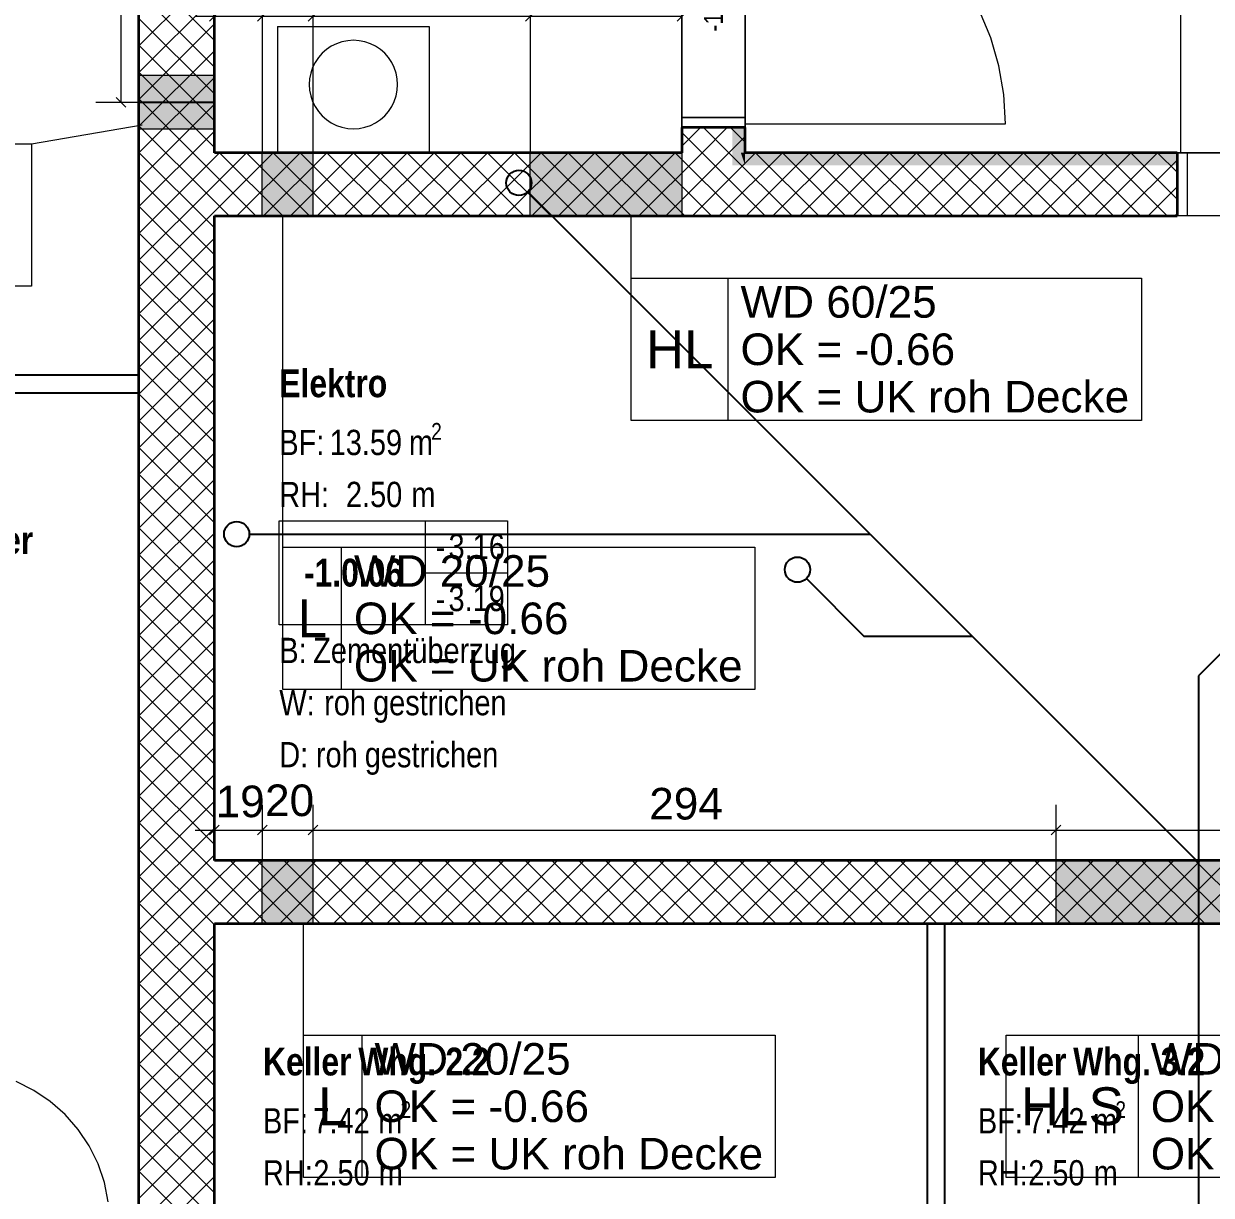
# Model space of a CAD drawing. Extents: x 885 to 2021, y 330 to 1122.
# Drawn here: x 1122.5 to 1216.5, y 607.1 to 699.8 of the extents above; entities that cross this region are included whole.
import ezdxf
from ezdxf.lldxf.tags import DXFTag

# ---------------------------------------------------------------- set-up
doc = ezdxf.new("R2010")
doc.units = 0
doc.layers.get('0').update_dxf_attribs({"lineweight": 18})
for name, color, linetype, lineweight in [('010 Türen Neu', 7, 'Continuous', 25), ('015 Innenwände Bauteilschraffuren Neu', 7, 'Continuous', 25), ('015 Innenwände Neu', 7, 'Continuous', 25), ('016 Trennwände Neu', 7, 'Continuous', 25), ('030 Bodenaufbauten Neu', 7, 'Continuous', 25), ('035 Decken Neu', 7, 'Continuous', 25), ('060 Möbel Einbau Neu', 7, 'Continuous', 25), ('080 Raum Innen Kontur Neu', 7, 'Continuous', 25), ('080 Raum Innen Text Neu', 7, 'Continuous', 25), ('080 Raum Innen Textrahmen Neu', 7, 'Continuous', 25), ('160 Beschriftungen Ausführung Neu', 7, 'Continuous', 25), ('260 Kennzeichnung Sichtbeton Neu', 7, 'Continuous', 25)]:
    doc.layers.add(name, color=color, linetype=linetype, lineweight=lineweight)
for name, color, linetype, lineweight, true_color in [('A_Durchbruchbeschriftung', 7, 'Continuous', 18, 0x008080), ('A_Mass_Aussparungen', 7, 'Continuous', 18, 0x0080ff), ('A_Wanddurchbruch', 7, 'Continuous', 18, 0x008080), ('S_Schmutzwasser_Einlage', 7, 'fein_strichliert-A0T8DHYQAL', 25, 0xcc6600)]:
    doc.layers.add(name, color=color, linetype=linetype, lineweight=lineweight, true_color=true_color)
doc.styles.get("Standard").update_dxf_attribs({"font": 'arial.ttf'})
tags = doc.linetypes.add('fein_strichliert-A0T8DHYQAL', pattern=[4, 1, -2, 1]).pattern_tags.tags
tags[8:9] = [DXFTag(74, 4), DXFTag(75, 0), DXFTag(340, '0'), DXFTag(46, 0.0), DXFTag(50, 0.0), DXFTag(44, 0.0), DXFTag(45, 0.0)]
tags[6:7] = [DXFTag(74, 4), DXFTag(75, 0), DXFTag(340, '0'), DXFTag(46, 0.0), DXFTag(50, 0.0), DXFTag(44, 0.0), DXFTag(45, 0.0)]
tags[4:5] = [DXFTag(74, 4), DXFTag(75, 0), DXFTag(340, '0'), DXFTag(46, 0.0), DXFTag(50, 0.0), DXFTag(44, 0.0), DXFTag(45, 0.0)]
tags = doc.linetypes.add('Strich 2_1mm', pattern=[0.003, 0.002, -0.001]).pattern_tags.tags
tags[6:7] = [DXFTag(74, 4), DXFTag(75, 0), DXFTag(340, '0'), DXFTag(46, 1.0), DXFTag(50, 0.0), DXFTag(44, 0.0), DXFTag(45, 0.0)]
tags[4:5] = [DXFTag(74, 4), DXFTag(75, 0), DXFTag(340, '0'), DXFTag(46, 1.0), DXFTag(50, 0.0), DXFTag(44, 0.0), DXFTag(45, 0.0)]
tags = doc.linetypes.add('Strichpunkt 3_1_1mm Achsen', pattern=[0.005, 0.003, -0.001, 0, -0.001]).pattern_tags.tags
tags[10:11] = [DXFTag(74, 4), DXFTag(75, 0), DXFTag(340, '0'), DXFTag(46, 1.0), DXFTag(50, 0.0), DXFTag(44, 0.0), DXFTag(45, 0.0)]
tags[8:9] = [DXFTag(74, 4), DXFTag(75, 0), DXFTag(340, '0'), DXFTag(46, 1.0), DXFTag(50, 0.0), DXFTag(44, 0.0), DXFTag(45, 0.0)]
tags[6:7] = [DXFTag(74, 4), DXFTag(75, 0), DXFTag(340, '0'), DXFTag(46, 1.0), DXFTag(50, 0.0), DXFTag(44, 0.0), DXFTag(45, 0.0)]
tags[4:5] = [DXFTag(74, 4), DXFTag(75, 0), DXFTag(340, '0'), DXFTag(46, 1.0), DXFTag(50, 0.0), DXFTag(44, 0.0), DXFTag(45, 0.0)]
tags = doc.linetypes.add('STRICHPUNKT2', pattern=[12.7, 6.35, -3.175, 0, -3.175]).pattern_tags.tags
tags[10:11] = [DXFTag(74, 4), DXFTag(75, 0), DXFTag(340, '0'), DXFTag(46, 0.0), DXFTag(50, 0.0), DXFTag(44, 0.0), DXFTag(45, 0.0)]
tags[8:9] = [DXFTag(74, 4), DXFTag(75, 0), DXFTag(340, '0'), DXFTag(46, 0.0), DXFTag(50, 0.0), DXFTag(44, 0.0), DXFTag(45, 0.0)]
tags[6:7] = [DXFTag(74, 4), DXFTag(75, 0), DXFTag(340, '0'), DXFTag(46, 0.0), DXFTag(50, 0.0), DXFTag(44, 0.0), DXFTag(45, 0.0)]
tags[4:5] = [DXFTag(74, 4), DXFTag(75, 0), DXFTag(340, '0'), DXFTag(46, 0.0), DXFTag(50, 0.0), DXFTag(44, 0.0), DXFTag(45, 0.0)]
tags = doc.linetypes.add('Unsichtbare Linie', pattern='A,0,[1,5773_032 -1.UG1.shx,S=10,R=0,X=0,Y=0],-10,0', length=10).pattern_tags.tags
tags[14:15] = [DXFTag(74, 4), DXFTag(75, 0), DXFTag(340, '0'), DXFTag(46, 1.0), DXFTag(50, 0.0), DXFTag(44, 0.0), DXFTag(45, 0.0)]
tags[12:13] = [DXFTag(74, 4), DXFTag(75, 0), DXFTag(340, '0'), DXFTag(46, 1.0), DXFTag(50, 0.0), DXFTag(44, 0.0), DXFTag(45, 0.0)]

# ---------------------------------------------------------------- blocks, each defined once
blk = doc.blocks.new('Referenz-A0T8DHYSAL', base_point=(1035.578, 399.996))
at = {"layer": 'S_Schmutzwasser_Einlage', "color": 0, "lineweight": -2}
for p, q in [((1189.469, 659.424), (1162.385, 686.508)), ((1227.264, 660.003), (1215.462, 648.201)), ((1140.335, 659.424), (1189.469, 659.424)), ((1189.469, 659.424), (1215.462, 633.431)), ((1184.428, 655.901), (1188.985, 651.344)), ((1188.985, 651.344), (1197.549, 651.344)), ((1215.462, 648.201), (1215.462, 545.757))]:
    blk.add_line(p, q, dxfattribs=at)
at = {"layer": 'S_Schmutzwasser_Einlage', "color": 0, "linetype": 'fein_strichliert-A0T8DHYQAL', "lineweight": -2, "ltscale": 0.25}
for centre in [(1161.678, 687.215), (1139.335, 659.424), (1183.721, 656.608)]:
    blk.add_circle(centre, 1, dxfattribs=at)
blk = doc.blocks.new('Referenz-A0T8DHYUAL', base_point=(896.585, 372.187))
at = {"layer": '010 Türen Neu', "color": 0, "linetype": 'Strichpunkt 3_1_1mm Achsen', "lineweight": 13, "ltscale": 0.0169}
for p, q in [((1174.578, 712.803), (1174.578, 691.603)), ((1179.578, 712.803), (1179.578, 691.603)), ((1234.978, 689.603), (1213.778, 689.603)), ((1234.978, 684.603), (1213.778, 684.603))]:
    blk.add_line(p, q, dxfattribs=at)
at = {"layer": '010 Türen Neu', "color": 0, "lineweight": 13}
for p, q in [((1214.078, 689.603), (1214.078, 710.203)), ((1174.578, 692.403), (1174.578, 691.603)), ((1179.578, 692.403), (1174.578, 692.403)), ((1179.578, 691.603), (1179.578, 692.403)), ((1179.578, 691.903), (1200.178, 691.903)), ((1174.578, 691.603), (1179.578, 691.603)), ((1213.778, 684.603), (1213.778, 689.603)), ((1213.778, 689.603), (1214.578, 689.603)), ((1214.578, 689.603), (1214.578, 684.603)), ((1214.578, 684.603), (1213.778, 684.603))]:
    blk.add_line(p, q, dxfattribs=at)
at = {"layer": '010 Türen Neu', "color": 0, "linetype": 'Continuous', "lineweight": 13, "ltscale": 0.0169}
for p, q in [((1199.022, 698.707), (1198.138, 700.841)), ((1199.662, 696.487), (1199.022, 698.707)), ((1200.049, 694.209), (1199.662, 696.487)), ((1200.178, 691.903), (1200.049, 694.209))]:
    blk.add_line(p, q, dxfattribs=at)
at = {"layer": '010 Türen Neu', "color": 0, "lineweight": 35}
for p, q in [((1179.578, 691.603), (1174.578, 691.603)), ((1179.578, 691.603), (1174.578, 691.603)), ((1213.778, 689.603), (1213.778, 684.603)), ((1213.778, 689.603), (1213.778, 684.603))]:
    blk.add_line(p, q, dxfattribs=at)
at = {"layer": '010 Türen Neu', "color": 0, "linetype": 'Strich 2_1mm', "lineweight": 13, "ltscale": 0.002197}
for p, q in [((1123.278, 615.395), (1121.871, 616.089)), ((1124.584, 614.523), (1123.278, 615.395)), ((1125.764, 613.488), (1124.584, 614.523)), ((1126.799, 612.308), (1125.764, 613.488)), ((1127.671, 611.003), (1126.799, 612.308)), ((1128.365, 609.595), (1127.671, 611.003)), ((1128.869, 608.109), (1128.365, 609.595)), ((1129.176, 606.569), (1128.869, 608.109))]:
    blk.add_line(p, q, dxfattribs=at)
at = {"layer": '015 Innenwände Bauteilschraffuren Neu', "color": 0, "linetype": 'Continuous', "lineweight": 0, "ltscale": 0.0169}
for p, q in [((1137.578, 698.497), (1131.578, 704.497)), ((1131.578, 698.043), (1137.578, 704.043)), ((1137.578, 696.376), (1131.578, 702.376)), ((1131.578, 695.922), (1137.578, 701.922)), ((1137.578, 694.255), (1131.578, 700.255)), ((1131.578, 693.8), (1137.578, 699.8)), ((1137.578, 692.133), (1131.578, 698.133)), ((1131.578, 691.679), (1137.578, 697.679)), ((1137.578, 690.012), (1131.578, 696.012)), ((1131.578, 689.558), (1137.578, 695.558)), ((1137.578, 687.891), (1131.578, 693.891)), ((1131.578, 687.436), (1137.578, 693.436)), ((1137.578, 685.769), (1131.578, 691.769)), ((1131.578, 685.315), (1137.578, 691.315)), ((1174.578, 690.131), (1176.05, 691.603)), ((1176.171, 689.603), (1174.578, 691.196)), ((1176.171, 689.603), (1178.171, 691.603)), ((1178.293, 689.603), (1176.293, 691.603)), ((1178.293, 689.603), (1179.578, 690.889)), ((1179.578, 690.438), (1178.414, 691.603)), ((1137.578, 683.648), (1131.578, 689.648)), ((1131.578, 683.194), (1137.578, 689.194)), ((1137.578, 689.194), (1137.987, 689.603)), ((1137.578, 687.072), (1140.109, 689.603)), ((1137.578, 684.951), (1142.23, 689.603)), ((1142.987, 684.603), (1137.987, 689.603)), ((1139.351, 684.603), (1144.351, 689.603)), ((1145.109, 684.603), (1140.109, 689.603)), ((1141.473, 684.603), (1146.473, 689.603)), ((1147.23, 684.603), (1142.23, 689.603)), ((1143.594, 684.603), (1148.594, 689.603)), ((1149.351, 684.603), (1144.351, 689.603)), ((1145.715, 684.603), (1150.715, 689.603)), ((1151.473, 684.603), (1146.473, 689.603)), ((1147.837, 684.603), (1152.837, 689.603)), ((1153.594, 684.603), (1148.594, 689.603)), ((1149.958, 684.603), (1154.958, 689.603)), ((1155.715, 684.603), (1150.715, 689.603)), ((1152.079, 684.603), (1157.079, 689.603)), ((1157.837, 684.603), (1152.837, 689.603)), ((1154.201, 684.603), (1159.201, 689.603)), ((1159.958, 684.603), (1154.958, 689.603)), ((1156.322, 684.603), (1161.322, 689.603)), ((1162.079, 684.603), (1157.079, 689.603)), ((1158.443, 684.603), (1163.443, 689.603)), ((1164.201, 684.603), (1159.201, 689.603)), ((1160.565, 684.603), (1165.565, 689.603)), ((1166.322, 684.603), (1161.322, 689.603)), ((1162.686, 684.603), (1167.686, 689.603)), ((1168.443, 684.603), (1163.443, 689.603)), ((1164.807, 684.603), (1169.807, 689.603)), ((1170.565, 684.603), (1165.565, 689.603)), ((1166.929, 684.603), (1171.929, 689.603)), ((1172.686, 684.603), (1167.686, 689.603)), ((1169.05, 684.603), (1174.05, 689.603)), ((1174.807, 684.603), (1169.807, 689.603)), ((1171.171, 684.603), (1176.171, 689.603)), ((1176.929, 684.603), (1171.929, 689.603)), ((1173.293, 684.603), (1178.293, 689.603)), ((1179.05, 684.603), (1174.05, 689.603)), ((1175.414, 684.603), (1180.414, 689.603)), ((1181.171, 684.603), (1176.171, 689.603)), ((1177.535, 684.603), (1182.535, 689.603)), ((1183.293, 684.603), (1178.293, 689.603)), ((1179.657, 684.603), (1184.657, 689.603)), ((1185.414, 684.603), (1180.414, 689.603)), ((1181.778, 684.603), (1186.778, 689.603)), ((1187.535, 684.603), (1182.535, 689.603)), ((1183.899, 684.603), (1188.899, 689.603)), ((1189.657, 684.603), (1184.657, 689.603)), ((1186.02, 684.603), (1191.02, 689.603)), ((1191.778, 684.603), (1186.778, 689.603)), ((1188.142, 684.603), (1193.142, 689.603)), ((1193.899, 684.603), (1188.899, 689.603)), ((1190.263, 684.603), (1195.263, 689.603)), ((1196.02, 684.603), (1191.02, 689.603)), ((1192.384, 684.603), (1197.384, 689.603)), ((1198.142, 684.603), (1193.142, 689.603)), ((1194.506, 684.603), (1199.506, 689.603)), ((1200.263, 684.603), (1195.263, 689.603)), ((1196.627, 684.603), (1201.627, 689.603)), ((1202.384, 684.603), (1197.384, 689.603)), ((1198.748, 684.603), (1203.748, 689.603)), ((1204.506, 684.603), (1199.506, 689.603)), ((1200.87, 684.603), (1205.87, 689.603)), ((1206.627, 684.603), (1201.627, 689.603)), ((1202.991, 684.603), (1207.991, 689.603)), ((1208.748, 684.603), (1203.748, 689.603)), ((1205.112, 684.603), (1210.112, 689.603)), ((1210.87, 684.603), (1205.87, 689.603)), ((1207.234, 684.603), (1212.234, 689.603)), ((1212.991, 684.603), (1207.991, 689.603)), ((1209.355, 684.603), (1213.778, 689.026)), ((1213.778, 685.937), (1210.112, 689.603)), ((1213.778, 688.058), (1212.234, 689.603)), ((1137.578, 681.527), (1131.578, 687.527)), ((1140.866, 684.603), (1137.578, 687.891)), ((1131.578, 681.072), (1137.578, 687.072)), ((1211.476, 684.603), (1213.778, 686.905)), ((1137.578, 679.405), (1131.578, 685.405)), ((1138.745, 684.603), (1137.578, 685.769)), ((1131.578, 678.951), (1137.578, 684.951)), ((1213.598, 684.603), (1213.778, 684.784)), ((1137.578, 677.284), (1131.578, 683.284)), ((1131.578, 676.83), (1137.578, 682.83)), ((1137.578, 675.163), (1131.578, 681.163)), ((1131.578, 674.708), (1137.578, 680.708)), ((1137.578, 673.041), (1131.578, 679.041)), ((1131.578, 672.587), (1137.578, 678.587)), ((1137.578, 670.92), (1131.578, 676.92)), ((1131.578, 670.466), (1137.578, 676.466)), ((1137.578, 668.799), (1131.578, 674.799)), ((1131.578, 668.344), (1137.578, 674.344)), ((1137.578, 666.677), (1131.578, 672.677)), ((1131.578, 666.223), (1137.578, 672.223)), ((1137.578, 664.556), (1131.578, 670.556)), ((1131.578, 664.102), (1137.578, 670.102)), ((1137.578, 662.435), (1131.578, 668.435)), ((1131.578, 661.98), (1137.578, 667.98)), ((1137.578, 660.313), (1131.578, 666.313)), ((1131.578, 659.859), (1137.578, 665.859)), ((1137.578, 658.192), (1131.578, 664.192)), ((1131.578, 657.738), (1137.578, 663.738)), ((1137.578, 656.071), (1131.578, 662.071)), ((1131.578, 655.617), (1137.578, 661.617)), ((1137.578, 653.949), (1131.578, 659.949)), ((1131.578, 653.495), (1137.578, 659.495)), ((1137.578, 651.828), (1131.578, 657.828)), ((1131.578, 651.374), (1137.578, 657.374)), ((1137.578, 649.707), (1131.578, 655.707)), ((1131.578, 649.253), (1137.578, 655.253)), ((1137.578, 647.585), (1131.578, 653.585)), ((1131.578, 647.131), (1137.578, 653.131)), ((1137.578, 645.464), (1131.578, 651.464)), ((1131.578, 645.01), (1137.578, 651.01)), ((1137.578, 643.343), (1131.578, 649.343)), ((1131.578, 642.889), (1137.578, 648.889)), ((1137.578, 641.221), (1131.578, 647.221)), ((1131.578, 640.767), (1137.578, 646.767)), ((1137.578, 639.1), (1131.578, 645.1)), ((1131.578, 638.646), (1137.578, 644.646)), ((1137.578, 636.979), (1131.578, 642.979)), ((1131.578, 636.525), (1137.578, 642.525)), ((1137.578, 634.858), (1131.578, 640.858)), ((1131.578, 634.403), (1137.578, 640.403)), ((1137.578, 632.736), (1131.578, 638.736)), ((1131.578, 632.282), (1137.578, 638.282)), ((1137.578, 630.615), (1131.578, 636.615)), ((1131.578, 630.161), (1137.578, 636.161)), ((1137.578, 628.494), (1131.578, 634.494)), ((1131.578, 628.039), (1137.578, 634.039)), ((1137.578, 631.918), (1139.263, 633.603)), ((1137.578, 629.797), (1141.384, 633.603)), ((1138.506, 628.603), (1143.506, 633.603)), ((1143.833, 628.603), (1138.833, 633.603)), ((1140.627, 628.603), (1145.627, 633.603)), ((1145.954, 628.603), (1140.954, 633.603)), ((1142.748, 628.603), (1147.748, 633.603)), ((1148.076, 628.603), (1143.076, 633.603)), ((1144.87, 628.603), (1149.87, 633.603)), ((1150.197, 628.603), (1145.197, 633.603)), ((1146.991, 628.603), (1151.991, 633.603)), ((1152.318, 628.603), (1147.318, 633.603)), ((1149.112, 628.603), (1154.112, 633.603)), ((1154.44, 628.603), (1149.44, 633.603)), ((1151.234, 628.603), (1156.234, 633.603)), ((1156.561, 628.603), (1151.561, 633.603)), ((1153.355, 628.603), (1158.355, 633.603)), ((1158.682, 628.603), (1153.682, 633.603)), ((1155.476, 628.603), (1160.476, 633.603)), ((1160.804, 628.603), (1155.804, 633.603)), ((1157.598, 628.603), (1162.598, 633.603)), ((1162.925, 628.603), (1157.925, 633.603)), ((1159.719, 628.603), (1164.719, 633.603)), ((1165.046, 628.603), (1160.046, 633.603)), ((1161.84, 628.603), (1166.84, 633.603)), ((1167.168, 628.603), (1162.168, 633.603)), ((1163.962, 628.603), (1168.962, 633.603)), ((1169.289, 628.603), (1164.289, 633.603)), ((1166.083, 628.603), (1171.083, 633.603)), ((1171.41, 628.603), (1166.41, 633.603)), ((1168.204, 628.603), (1173.204, 633.603)), ((1173.532, 628.603), (1168.532, 633.603)), ((1170.326, 628.603), (1175.326, 633.603)), ((1175.653, 628.603), (1170.653, 633.603)), ((1172.447, 628.603), (1177.447, 633.603)), ((1177.774, 628.603), (1172.774, 633.603)), ((1174.568, 628.603), (1179.568, 633.603)), ((1179.896, 628.603), (1174.896, 633.603)), ((1176.69, 628.603), (1181.69, 633.603)), ((1182.017, 628.603), (1177.017, 633.603)), ((1178.811, 628.603), (1183.811, 633.603)), ((1184.138, 628.603), (1179.138, 633.603)), ((1180.932, 628.603), (1185.932, 633.603)), ((1186.26, 628.603), (1181.26, 633.603)), ((1183.053, 628.603), (1188.053, 633.603)), ((1188.381, 628.603), (1183.381, 633.603)), ((1185.175, 628.603), (1190.175, 633.603)), ((1190.502, 628.603), (1185.502, 633.603)), ((1187.296, 628.603), (1192.296, 633.603)), ((1192.624, 628.603), (1187.624, 633.603)), ((1189.417, 628.603), (1194.417, 633.603)), ((1194.745, 628.603), (1189.745, 633.603)), ((1191.539, 628.603), (1196.539, 633.603)), ((1196.866, 628.603), (1191.866, 633.603)), ((1193.66, 628.603), (1198.66, 633.603)), ((1198.987, 628.603), (1193.987, 633.603)), ((1195.781, 628.603), (1200.781, 633.603)), ((1201.109, 628.603), (1196.109, 633.603)), ((1197.903, 628.603), (1202.903, 633.603)), ((1203.23, 628.603), (1198.23, 633.603)), ((1200.024, 628.603), (1205.024, 633.603)), ((1205.351, 628.603), (1200.351, 633.603)), ((1202.145, 628.603), (1207.145, 633.603)), ((1207.473, 628.603), (1202.473, 633.603)), ((1204.267, 628.603), (1209.267, 633.603)), ((1209.594, 628.603), (1204.594, 633.603)), ((1206.388, 628.603), (1211.388, 633.603)), ((1211.715, 628.603), (1206.715, 633.603)), ((1208.509, 628.603), (1213.509, 633.603)), ((1213.837, 628.603), (1208.837, 633.603)), ((1210.631, 628.603), (1215.631, 633.603)), ((1215.958, 628.603), (1210.958, 633.603)), ((1212.752, 628.603), (1217.752, 633.603)), ((1218.079, 628.603), (1213.079, 633.603)), ((1214.873, 628.603), (1219.873, 633.603)), ((1220.201, 628.603), (1215.201, 633.603)), ((1141.712, 628.603), (1137.578, 632.736)), ((1137.578, 626.372), (1131.578, 632.372)), ((1131.578, 625.918), (1137.578, 631.918)), ((1137.578, 624.251), (1131.578, 630.251)), ((1131.578, 623.797), (1137.578, 629.797)), ((1139.591, 628.603), (1137.578, 630.615)), ((1137.578, 622.13), (1131.578, 628.13)), ((1131.578, 621.675), (1137.578, 627.675)), ((1137.578, 620.008), (1131.578, 626.008)), ((1131.578, 619.554), (1137.578, 625.554)), ((1137.578, 617.887), (1131.578, 623.887)), ((1131.578, 617.433), (1137.578, 623.433)), ((1137.578, 615.766), (1131.578, 621.766)), ((1131.578, 615.311), (1137.578, 621.311)), ((1137.578, 613.644), (1131.578, 619.644)), ((1131.578, 613.19), (1137.578, 619.19)), ((1137.578, 611.523), (1131.578, 617.523)), ((1131.578, 611.069), (1137.578, 617.069)), ((1137.578, 609.402), (1131.578, 615.402)), ((1131.578, 608.947), (1137.578, 614.947)), ((1137.578, 607.28), (1131.578, 613.28)), ((1131.578, 606.826), (1137.578, 612.826)), ((1137.578, 605.159), (1131.578, 611.159)), ((1131.578, 604.705), (1137.578, 610.705)), ((1137.578, 603.038), (1131.578, 609.038)), ((1131.578, 602.584), (1137.578, 608.584))]:
    blk.add_line(p, q, dxfattribs=at)
at = {"layer": '015 Innenwände Neu', "color": 0, "lineweight": 35}
for p, q in [((1131.578, 743.603), (1131.578, 580.603)), ((1137.578, 689.603), (1137.578, 724.603)), ((1174.578, 691.603), (1174.578, 689.603)), ((1179.578, 691.603), (1174.578, 691.603)), ((1179.578, 689.603), (1179.578, 691.603)), ((1174.578, 689.603), (1137.578, 689.603)), ((1213.778, 689.603), (1179.578, 689.603)), ((1213.778, 689.603), (1213.778, 684.603)), ((1137.578, 684.603), (1213.778, 684.603)), ((1137.578, 633.603), (1137.578, 684.603)), ((1244.178, 633.603), (1137.578, 633.603)), ((1137.578, 628.603), (1255.578, 628.603)), ((1137.578, 580.603), (1137.578, 628.603))]:
    blk.add_line(p, q, dxfattribs=at)
at = {"layer": '016 Trennwände Neu', "color": 0, "lineweight": -2}
for p, q in [((1131.578, 672.003), (1101.441, 672.003)), ((1131.578, 670.603), (1131.578, 672.003)), ((1101.441, 670.603), (1131.578, 670.603)), ((1193.978, 628.603), (1193.978, 576.003)), ((1195.378, 628.603), (1193.978, 628.603)), ((1195.378, 576.003), (1195.378, 628.603))]:
    blk.add_line(p, q, dxfattribs=at)
at = {"layer": '030 Bodenaufbauten Neu', "color": 0, "linetype": 'Continuous', "lineweight": 13, "ltscale": 0.0169}
for p, q in [((1131.578, 743.603), (1131.578, 580.603)), ((1137.578, 724.603), (1137.578, 689.603)), ((1179.578, 724.603), (1179.578, 689.603)), ((1179.578, 692.403), (1179.578, 712.003)), ((1174.578, 689.603), (1174.578, 692.403)), ((1174.578, 692.403), (1179.578, 692.403)), ((1137.578, 689.603), (1174.578, 689.603)), ((1179.578, 689.603), (1249.178, 689.603)), ((1234.178, 689.603), (1214.578, 689.603)), ((1214.578, 689.603), (1214.578, 684.603)), ((1214.578, 684.603), (1137.578, 684.603)), ((1137.578, 684.603), (1137.578, 633.603)), ((1137.578, 633.603), (1244.178, 633.603))]:
    blk.add_line(p, q, dxfattribs=at)
at = {"layer": '030 Bodenaufbauten Neu', "color": 0, "linetype": 'Unsichtbare Linie', "lineweight": 13, "ltscale": 0.002197}
for p, q in [((1137.578, 574.603), (1137.578, 628.603)), ((1137.578, 628.603), (1256.378, 628.603))]:
    blk.add_line(p, q, dxfattribs=at)
at = {"layer": '035 Decken Neu', "color": 0, "linetype": 'Strich 2_1mm', "lineweight": 13, "ltscale": 0.002197}
for p, q in [((1179.578, 724.603), (1179.578, 689.603)), ((1179.578, 724.603), (1179.578, 689.603)), ((1179.578, 724.603), (1179.578, 689.603)), ((1179.578, 689.603), (1249.178, 689.603)), ((1179.578, 689.603), (1249.178, 689.603)), ((1179.578, 689.603), (1249.178, 689.603))]:
    blk.add_line(p, q, dxfattribs=at)
at = {"layer": '060 Möbel Einbau Neu', "color": 0, "lineweight": 13}
for p, q in [((1142.578, 699.603), (1142.578, 689.603)), ((1142.578, 699.603), (1154.578, 699.603)), ((1154.578, 699.603), (1154.578, 689.603)), ((1142.578, 689.603), (1154.578, 689.603))]:
    blk.add_line(p, q, dxfattribs=at)
at = {"layer": '060 Möbel Einbau Neu', "color": 0, "linetype": 'Continuous', "lineweight": 13, "ltscale": 0.0169}
for p, q in [((1147.673, 698.384), (1147.239, 698.236)), ((1148.122, 698.473), (1147.673, 698.384)), ((1148.578, 698.503), (1148.122, 698.473)), ((1149.035, 698.473), (1148.578, 698.503)), ((1149.484, 698.384), (1149.035, 698.473)), ((1149.918, 698.236), (1149.484, 698.384)), ((1146.104, 697.478), (1145.802, 697.133)), ((1146.448, 697.78), (1146.104, 697.478)), ((1146.828, 698.034), (1146.448, 697.78)), ((1147.239, 698.236), (1146.828, 698.034)), ((1150.328, 698.034), (1149.918, 698.236)), ((1150.709, 697.78), (1150.328, 698.034)), ((1151.053, 697.478), (1150.709, 697.78)), ((1151.355, 697.133), (1151.053, 697.478)), ((1145.547, 696.753), (1145.345, 696.342)), ((1145.802, 697.133), (1145.547, 696.753)), ((1151.609, 696.753), (1151.355, 697.133)), ((1151.812, 696.342), (1151.609, 696.753)), ((1145.198, 695.909), (1145.108, 695.46)), ((1145.345, 696.342), (1145.198, 695.909)), ((1151.959, 695.909), (1151.812, 696.342)), ((1152.048, 695.46), (1151.959, 695.909)), ((1145.108, 695.46), (1145.078, 695.003)), ((1145.078, 695.003), (1145.108, 694.546)), ((1152.078, 695.003), (1152.048, 695.46)), ((1152.048, 694.546), (1152.078, 695.003)), ((1145.108, 694.546), (1145.198, 694.097)), ((1145.198, 694.097), (1145.345, 693.663)), ((1151.812, 693.663), (1151.959, 694.097)), ((1151.959, 694.097), (1152.048, 694.546)), ((1145.345, 693.663), (1145.547, 693.253)), ((1145.547, 693.253), (1145.802, 692.872)), ((1145.802, 692.872), (1146.104, 692.528)), ((1151.053, 692.528), (1151.355, 692.872)), ((1151.355, 692.872), (1151.609, 693.253)), ((1151.609, 693.253), (1151.812, 693.663)), ((1146.104, 692.528), (1146.448, 692.226)), ((1146.448, 692.226), (1146.828, 691.972)), ((1146.828, 691.972), (1147.239, 691.769)), ((1149.918, 691.769), (1150.328, 691.972)), ((1150.328, 691.972), (1150.709, 692.226)), ((1150.709, 692.226), (1151.053, 692.528)), ((1147.239, 691.769), (1147.673, 691.622)), ((1147.673, 691.622), (1148.122, 691.533)), ((1148.122, 691.533), (1148.578, 691.503)), ((1148.578, 691.503), (1149.035, 691.533)), ((1149.035, 691.533), (1149.484, 691.622)), ((1149.484, 691.622), (1149.918, 691.769))]:
    blk.add_line(p, q, dxfattribs=at)
at = {"layer": '080 Raum Innen Kontur Neu', "color": 0, "linetype": 'Continuous', "lineweight": 13, "ltscale": 0.0169}
for p, q in [((1131.578, 672.003), (1131.578, 743.603)), ((1137.578, 724.603), (1137.578, 689.603)), ((1174.578, 689.603), (1174.578, 724.603)), ((1179.578, 724.603), (1179.578, 689.603)), ((1137.578, 689.603), (1174.578, 689.603)), ((1179.578, 689.603), (1249.178, 689.603)), ((1137.578, 684.603), (1137.578, 633.603)), ((1244.178, 684.603), (1137.578, 684.603)), ((1041.778, 672.003), (1131.578, 672.003)), ((1131.578, 670.603), (1081.578, 670.603)), ((1131.578, 580.603), (1131.578, 670.603)), ((1137.578, 633.603), (1244.178, 633.603)), ((1193.978, 628.603), (1137.578, 628.603)), ((1137.578, 628.603), (1137.578, 576.003)), ((1193.978, 576.003), (1193.978, 628.603)), ((1195.378, 628.603), (1195.378, 576.003)), ((1251.778, 628.603), (1195.378, 628.603))]:
    blk.add_line(p, q, dxfattribs=at)
at = {"layer": '080 Raum Innen Textrahmen Neu', "color": 0, "lineweight": 13}
for p, q in [((1142.711, 652.239), (1142.711, 660.475)), ((1142.711, 660.475), (1160.778, 660.475)), ((1154.265, 660.475), (1154.265, 652.239)), ((1160.778, 660.475), (1160.778, 652.239)), ((1154.265, 656.357), (1160.778, 656.357)), ((1160.778, 652.239), (1142.711, 652.239))]:
    blk.add_line(p, q, dxfattribs=at)
at = {"layer": '260 Kennzeichnung Sichtbeton Neu', "color": 0, "linetype": 'Continuous', "lineweight": 0, "ltscale": 0.0169}
for points in [[(1178.578, 688.603), (1179.578, 688.603), (1178.578, 691.603)], [(1179.578, 689.603), (1179.578, 691.603), (1178.578, 691.603)], [(1179.578, 689.603), (1179.245, 689.603), (1178.578, 691.603)], [(1179.578, 688.603), (1179.578, 689.603), (1179.245, 689.603)], [(1179.578, 688.603), (1213.778, 688.603), (1179.578, 689.603)], [(1213.778, 688.603), (1213.778, 689.603), (1179.578, 689.603)]]:
    blk.add_solid(points, dxfattribs=at)
at = {"layer": '080 Raum Innen Text Neu', "color": 0, "linetype": 'Continuous', "lineweight": 13, "ltscale": 0.002197, "attachment_point": 1}
for s, insert, char_height in [('{\\fArial Narrow|b1|i0;Elektro}', (1142.711, 672.457), 2.2), ('{\\fArial Narrow;BF:}', (1142.711, 667.672), 2), ('{\\fArial Narrow;13.59}', (1146.697, 667.676), 2), ('{\\fArial Narrow;2}', (1154.732, 668.216), 1.32), ('{\\fArial Narrow;m}', (1152.972, 667.676), 2), ('{\\fArial Narrow;RH:}', (1142.711, 663.555), 2), ('{\\fArial Narrow;2.50}', (1147.985, 663.561), 2), ('{\\fArial Narrow;m}', (1153.165, 663.561), 2), ('{\\fArial Narrow|b1|i0;Keller}', (1116.231, 660.045), 2.2), ('{\\fArial Narrow;3.16}', (1156.106, 659.441), 2), ('{\\fArial Narrow;-}', (1155.088, 659.416), 2), ('{\\fArial Narrow|b1|i0;-1.0.06}', (1144.666, 657.472), 2.2), ('{\\fArial Narrow;3.19}', (1156.102, 655.324), 2), ('{\\fArial Narrow;-}', (1155.088, 655.298), 2), ('{\\fArial Narrow;B:}', (1142.711, 651.214), 2), ('{\\fArial Narrow;Zementüberzug}', (1145.392, 651.214), 2), ('{\\fArial Narrow;W:}', (1142.711, 647.084), 2), ('{\\fArial Narrow;roh}', (1146.262, 647.084), 2), ('{\\fArial Narrow;gestrichen}', (1150.13, 647.084), 2), ('{\\fArial Narrow;D:}', (1142.711, 642.966), 2), ('{\\fArial Narrow;roh}', (1145.61, 642.966), 2), ('{\\fArial Narrow;gestrichen}', (1149.478, 642.966), 2), ('{\\fArial Narrow|b1|i0;Keller}', (1141.419, 618.778), 2.2), ('{\\fArial Narrow|b1|i0;Whg.}', (1148.964, 618.778), 2.2), ('{\\fArial Narrow|b1|i0;2.2}', (1155.86, 618.778), 2.2), ('{\\fArial Narrow|b1|i0;Keller}', (1198.002, 618.778), 2.2), ('{\\fArial Narrow|b1|i0;Whg.}', (1205.547, 618.778), 2.2), ('{\\fArial Narrow|b1|i0;3.2}', (1212.475, 618.778), 2.2), ('{\\fArial Narrow;BF:}', (1141.419, 613.988), 2), ('{\\fArial Narrow;7.42}', (1145.405, 613.994), 2), ('{\\fArial Narrow;2}', (1152.306, 614.534), 1.32), ('{\\fArial Narrow;BF:}', (1198.002, 613.988), 2), ('{\\fArial Narrow;7.42}', (1201.988, 613.994), 2), ('{\\fArial Narrow;2}', (1208.889, 614.534), 1.32), ('{\\fArial Narrow;m}', (1150.546, 613.994), 2), ('{\\fArial Narrow;m}', (1207.129, 613.994), 2), ('{\\fArial Narrow;RH:}', (1141.419, 609.87), 2), ('{\\fArial Narrow;2.50}', (1145.405, 609.876), 2), ('{\\fArial Narrow;m}', (1150.586, 609.876), 2), ('{\\fArial Narrow;RH:}', (1198.002, 609.87), 2), ('{\\fArial Narrow;2.50}', (1201.988, 609.876), 2), ('{\\fArial Narrow;m}', (1207.169, 609.876), 2)]:
    blk.add_mtext(s, dxfattribs=dict(at, insert=insert, char_height=char_height))
at = {"layer": '160 Beschriftungen Ausführung Neu', "color": 0, "linetype": 'Continuous', "lineweight": 13, "ltscale": 0.0169, "insert": (1176.318, 699.176), "char_height": 1.5, "attachment_point": 1, "rotation": 90}
blk.add_mtext('{\\fArial Narrow;-1.0.05-1}', dxfattribs=at)
blk = doc.blocks.new('Wanddurchbruch-A0T8DHZCAL', base_point=(1204.178, 628.603))
at = {"color": 0, "linetype": 'ByBlock', "lineweight": -2, "ltscale": 0.18}
for p, q in [((1244.178, 633.603), (1204.178, 633.603)), ((1204.178, 633.603), (1204.178, 628.603)), ((1244.178, 628.603), (1244.178, 633.603)), ((1204.178, 628.603), (1244.178, 628.603))]:
    blk.add_line(p, q, dxfattribs=at)
at = {"color": 30, "linetype": 'ByBlock', "lineweight": -2, "ltscale": 0.18, "true_color": 0xe18000}
blk.add_solid([(1244.178, 633.603), (1244.178, 628.603), (1204.178, 633.603), (1204.178, 628.603)], dxfattribs=at)
blk = doc.blocks.new('Durchbruch beschriften-A0T8DHZEAL', base_point=(1200.242, 608.516))
at = {"color": 0, "linetype": 'ByBlock', "lineweight": -2, "ltscale": 0.18}
for p, q in [((1221.828, 619.766), (1221.828, 628.603)), ((1200.242, 608.516), (1200.242, 619.766)), ((1200.242, 619.766), (1243.415, 619.766)), ((1210.719, 608.516), (1210.719, 619.766)), ((1243.415, 619.766), (1243.415, 608.516)), ((1243.415, 608.516), (1200.242, 608.516))]:
    blk.add_line(p, q, dxfattribs=at)
at = {"color": 0, "linetype": 'ByBlock', "lineweight": -2, "ltscale": 0.18, "char_height": 2.5, "attachment_point": 1}
for s, insert in [('{\\fArial; WD 200/30 }', (1210.719, 619.141)), ('{\\fArial; OK = -0.66 }', (1210.719, 615.391)), ('{\\fArial; OK = UK roh Decke }', (1210.719, 611.641))]:
    blk.add_mtext(s, dxfattribs=dict(at, insert=insert))
at = {"color": 3, "linetype": 'ByBlock', "lineweight": -2, "ltscale": 0.18, "true_color": 0x00ff00, "insert": (1206.762, 615.641), "char_height": 3, "attachment_point": 1}
blk.add_mtext('{\\fArial;S}', dxfattribs=at)
at = {"color": 1, "linetype": 'ByBlock', "lineweight": -2, "ltscale": 0.18, "true_color": 0xff0000, "insert": (1201.405, 615.641), "char_height": 3, "attachment_point": 1}
blk.add_mtext('{\\fArial;H}', dxfattribs=at)
at = {"color": 5, "linetype": 'ByBlock', "lineweight": -2, "ltscale": 0.18, "true_color": 0x0000ff, "insert": (1204.431, 615.641), "char_height": 3, "attachment_point": 1}
blk.add_mtext('{\\fArial;L}', dxfattribs=at)
blk = doc.blocks.new('Wanddurchbruch-A0T8DHZKAL', base_point=(1141.367, 684.603))
at = {"color": 0, "linetype": 'ByBlock', "lineweight": -2, "ltscale": 0.18}
for p, q in [((1141.367, 684.603), (1141.367, 689.603)), ((1141.367, 689.603), (1145.367, 689.603)), ((1145.367, 689.603), (1145.367, 684.603)), ((1145.367, 684.603), (1141.367, 684.603))]:
    blk.add_line(p, q, dxfattribs=at)
at = {"color": 30, "linetype": 'ByBlock', "lineweight": -2, "ltscale": 0.18, "true_color": 0xe18000}
blk.add_solid([(1145.367, 684.603), (1145.367, 689.603), (1141.367, 684.603), (1141.367, 689.603)], dxfattribs=at)
blk = doc.blocks.new('Durchbruch beschriften-A0T8DHZMAL', base_point=(1142.987, 647.129))
at = {"color": 0, "linetype": 'ByBlock', "lineweight": -2, "ltscale": 0.18}
for p, q in [((1142.987, 658.379), (1142.987, 684.603)), ((1142.987, 647.129), (1142.987, 658.379)), ((1142.987, 658.379), (1180.341, 658.379)), ((1147.645, 647.129), (1147.645, 658.379)), ((1180.341, 658.379), (1180.341, 647.129)), ((1180.341, 647.129), (1142.987, 647.129))]:
    blk.add_line(p, q, dxfattribs=at)
at = {"color": 0, "linetype": 'ByBlock', "lineweight": -2, "ltscale": 0.18, "char_height": 2.5, "attachment_point": 1}
for s, insert in [('{\\fArial; WD 20/25 }', (1147.645, 657.754)), ('{\\fArial; OK = -0.66 }', (1147.645, 654.004)), ('{\\fArial; OK = UK roh Decke }', (1147.645, 650.254))]:
    blk.add_mtext(s, dxfattribs=dict(at, insert=insert))
at = {"color": 5, "linetype": 'ByBlock', "lineweight": -2, "ltscale": 0.18, "true_color": 0x0000ff, "insert": (1144.151, 654.254), "char_height": 3, "attachment_point": 1}
blk.add_mtext('{\\fArial;L}', dxfattribs=at)
blk = doc.blocks.new('Wanddurchbruch-A0T8DHZWAL', base_point=(1141.367, 628.603))
at = {"color": 0, "linetype": 'ByBlock', "lineweight": -2, "ltscale": 0.18}
for p, q in [((1141.367, 628.603), (1141.367, 633.603)), ((1141.367, 633.603), (1145.367, 633.603)), ((1145.367, 633.603), (1145.367, 628.603)), ((1145.367, 628.603), (1141.367, 628.603))]:
    blk.add_line(p, q, dxfattribs=at)
at = {"color": 30, "linetype": 'ByBlock', "lineweight": -2, "ltscale": 0.18, "true_color": 0xe18000}
blk.add_solid([(1145.367, 628.603), (1145.367, 633.603), (1141.367, 628.603), (1141.367, 633.603)], dxfattribs=at)
blk = doc.blocks.new('Durchbruch beschriften-A0T8DHZYAL', base_point=(1144.617, 608.516))
at = {"color": 0, "linetype": 'ByBlock', "lineweight": -2, "ltscale": 0.18}
for p, q in [((1144.617, 619.766), (1144.617, 628.603)), ((1144.617, 608.516), (1144.617, 619.766)), ((1144.617, 619.766), (1181.971, 619.766)), ((1149.275, 608.516), (1149.275, 619.766)), ((1181.971, 619.766), (1181.971, 608.516)), ((1181.971, 608.516), (1144.617, 608.516))]:
    blk.add_line(p, q, dxfattribs=at)
at = {"color": 0, "linetype": 'ByBlock', "lineweight": -2, "ltscale": 0.18, "char_height": 2.5, "attachment_point": 1}
for s, insert in [('{\\fArial; WD 20/25 }', (1149.275, 619.141)), ('{\\fArial; OK = -0.66 }', (1149.275, 615.391)), ('{\\fArial; OK = UK roh Decke }', (1149.275, 611.641))]:
    blk.add_mtext(s, dxfattribs=dict(at, insert=insert))
at = {"color": 5, "linetype": 'ByBlock', "lineweight": -2, "ltscale": 0.18, "true_color": 0x0000ff, "insert": (1145.781, 615.641), "char_height": 3, "attachment_point": 1}
blk.add_mtext('{\\fArial;L}', dxfattribs=at)
blk = doc.blocks.new('Wanddurchbruch-A0T8DI10AL', base_point=(1131.578, 691.463))
at = {"color": 0, "linetype": 'ByBlock', "lineweight": -2, "ltscale": 0.18}
for p, q in [((1131.578, 695.743), (1137.578, 695.743)), ((1131.578, 691.463), (1131.578, 695.743)), ((1137.578, 695.743), (1137.578, 691.463)), ((1137.578, 691.463), (1131.578, 691.463))]:
    blk.add_line(p, q, dxfattribs=at)
at = {"color": 0, "linetype": 'STRICHPUNKT2', "lineweight": 25, "ltscale": 0.25}
blk.add_line((1131.578, 693.603), (1137.578, 693.603), dxfattribs=at)
at = {"color": 30, "linetype": 'ByBlock', "lineweight": -2, "ltscale": 0.18, "true_color": 0xe18000}
blk.add_solid([(1131.578, 695.743), (1137.578, 695.743), (1131.578, 691.463), (1137.578, 691.463)], dxfattribs=at)
blk = doc.blocks.new('Durchbruch beschriften-A0T8DI12AL', base_point=(1068.655, 679.046))
at = {"color": 0, "linetype": 'ByBlock', "lineweight": -2, "ltscale": 0.18}
for p, q in [((1123.086, 690.296), (1131.848, 691.803)), ((1068.655, 679.046), (1068.655, 690.296)), ((1068.655, 690.296), (1123.086, 690.296)), ((1073.312, 679.046), (1073.312, 690.296)), ((1123.086, 690.296), (1123.086, 679.046)), ((1123.086, 679.046), (1068.655, 679.046))]:
    blk.add_line(p, q, dxfattribs=at)
at = {"color": 0, "linetype": 'ByBlock', "lineweight": -2, "ltscale": 0.18, "char_height": 2.5, "attachment_point": 1}
for s, insert in [('{\\fArial; WFR Ø 21.4/30 }', (1073.312, 689.671)), ('{\\fArial; Achse = - 0.79 }', (1073.312, 685.921)), ('{\\fArial; Achse = 13 cm UK roh Decke   }', (1073.312, 682.171))]:
    blk.add_mtext(s, dxfattribs=dict(at, insert=insert))
at = {"color": 5, "linetype": 'ByBlock', "lineweight": -2, "ltscale": 0.18, "true_color": 0x0000ff, "insert": (1069.818, 686.171), "char_height": 3, "attachment_point": 1}
blk.add_mtext('{\\fArial;L}', dxfattribs=at)
blk = doc.blocks.new('Wanddurchbruch-A0T8DI18AL', base_point=(1162.578, 684.603))
at = {"color": 0, "linetype": 'ByBlock', "lineweight": -2, "ltscale": 0.18}
for p, q in [((1162.578, 684.603), (1162.578, 689.603)), ((1162.578, 689.603), (1174.578, 689.603)), ((1174.578, 689.603), (1174.578, 684.603)), ((1174.578, 684.603), (1162.578, 684.603))]:
    blk.add_line(p, q, dxfattribs=at)
at = {"color": 30, "linetype": 'ByBlock', "lineweight": -2, "ltscale": 0.18, "true_color": 0xe18000}
blk.add_solid([(1174.578, 684.603), (1174.578, 689.603), (1162.578, 684.603), (1162.578, 689.603)], dxfattribs=at)
blk = doc.blocks.new('Durchbruch beschriften-A0T8DI1AAL', base_point=(1170.565, 668.425))
at = {"color": 0, "linetype": 'ByBlock', "lineweight": -2, "ltscale": 0.18}
for p, q in [((1170.565, 679.675), (1170.565, 684.603)), ((1170.565, 668.425), (1170.565, 679.675)), ((1170.565, 679.675), (1210.944, 679.675)), ((1178.248, 668.425), (1178.248, 679.675)), ((1210.944, 679.675), (1210.944, 668.425)), ((1210.944, 668.425), (1170.565, 668.425))]:
    blk.add_line(p, q, dxfattribs=at)
at = {"color": 0, "linetype": 'ByBlock', "lineweight": -2, "ltscale": 0.18, "char_height": 2.5, "attachment_point": 1}
for s, insert in [('{\\fArial; WD 60/25 }', (1178.248, 679.05)), ('{\\fArial; OK = -0.66 }', (1178.248, 675.3)), ('{\\fArial; OK = UK roh Decke }', (1178.248, 671.55))]:
    blk.add_mtext(s, dxfattribs=dict(at, insert=insert))
at = {"color": 1, "linetype": 'ByBlock', "lineweight": -2, "ltscale": 0.18, "true_color": 0xff0000, "insert": (1171.728, 675.55), "char_height": 3, "attachment_point": 1}
blk.add_mtext('{\\fArial;H}', dxfattribs=at)
at = {"color": 5, "linetype": 'ByBlock', "lineweight": -2, "ltscale": 0.18, "true_color": 0x0000ff, "insert": (1174.754, 675.55), "char_height": 3, "attachment_point": 1}
blk.add_mtext('{\\fArial;L}', dxfattribs=at)
blk = doc.blocks.new('Maß-A0T8DI22AL', base_point=(1126.845, 693.221))
at = {"color": 0, "linetype": 'ByBlock', "lineweight": -2, "ltscale": 0.18}
for p, q in [((1128.178, 743.603), (1131.578, 743.603)), ((1130.56, 743.221), (1129.797, 743.985)), ((1130.178, 743.603), (1130.178, 693.603)), ((1130.56, 716.753), (1129.797, 717.517)), ((1128.178, 717.135), (1131.669, 717.135)), ((1130.56, 693.221), (1129.797, 693.985)), ((1128.178, 693.603), (1131.578, 693.603))]:
    blk.add_line(p, q, dxfattribs=at)
at = {"color": 0, "linetype": 'ByBlock', "lineweight": -2, "ltscale": 0.18, "char_height": 2.5, "attachment_point": 1, "rotation": 90}
for s, insert in [('{\\fArial;132}', (1126.845, 727.738)), ('{\\fArial;118}', (1126.845, 702.723))]:
    blk.add_mtext(s, dxfattribs=dict(at, insert=insert))
blk = doc.blocks.new('Maß-A0T8DI24AL', base_point=(1136.051, 689.603))
at = {"color": 0, "linetype": 'ByBlock', "lineweight": -2, "ltscale": 0.18}
for p, q in [((1137.578, 702.403), (1137.578, 689.603)), ((1141.367, 702.403), (1141.367, 689.603)), ((1145.367, 702.403), (1145.367, 689.603)), ((1162.578, 702.403), (1162.578, 689.603)), ((1174.578, 702.403), (1174.578, 689.603)), ((1136.051, 700.403), (1174.578, 700.403)), ((1137.96, 700.785), (1137.197, 700.021)), ((1141.749, 700.785), (1140.985, 700.021)), ((1145.749, 700.785), (1144.985, 700.021)), ((1162.96, 700.785), (1162.197, 700.021)), ((1174.96, 700.785), (1174.197, 700.021))]:
    blk.add_line(p, q, dxfattribs=at)
at = {"color": 0, "linetype": 'ByBlock', "lineweight": -2, "ltscale": 0.18, "char_height": 2.5, "attachment_point": 1}
for s, insert in [('{\\fArial;19}', (1137.926, 703.731)), ('{\\fArial;20}', (1141.636, 703.897)), ('{\\fArial;86}', (1152.354, 703.877)), ('{\\fArial;60}', (1166.784, 703.736))]:
    blk.add_mtext(s, dxfattribs=dict(at, insert=insert))
blk = doc.blocks.new('Maß-A0T8DI26AL', base_point=(1136.051, 633.603))
at = {"color": 0, "linetype": 'ByBlock', "lineweight": -2, "ltscale": 0.18}
for p, q in [((1137.578, 638.003), (1137.578, 633.603)), ((1141.367, 638.003), (1141.367, 633.603)), ((1145.367, 638.003), (1145.367, 633.603)), ((1204.178, 638.003), (1204.178, 633.603)), ((1244.178, 638.003), (1244.178, 633.603)), ((1137.96, 636.385), (1137.197, 635.621)), ((1141.749, 636.385), (1140.985, 635.621)), ((1145.749, 636.385), (1144.985, 635.621)), ((1204.56, 636.385), (1203.797, 635.621)), ((1244.56, 636.385), (1243.797, 635.621)), ((1136.051, 636.003), (1244.178, 636.003))]:
    blk.add_line(p, q, dxfattribs=at)
at = {"color": 0, "linetype": 'ByBlock', "lineweight": -2, "ltscale": 0.18, "char_height": 2.5, "attachment_point": 1}
for s, insert in [('{\\fArial;19}', (1137.67, 639.519)), ('{\\fArial;20}', (1141.584, 639.605)), ('{\\fArial;294}', (1171.992, 639.336)), ('{\\fArial;200}', (1221.395, 639.336))]:
    blk.add_mtext(s, dxfattribs=dict(at, insert=insert))

msp = doc.modelspace()

# ---------------------------------------------------------------- block references
at = {"color": 8, "lineweight": 25, "ltscale": 0.25, "true_color": 0x808080}
for name, p in [('Referenz-A0T8DHYUAL', (896.585, 372.187)), ('Referenz-A0T8DHYSAL', (1035.578, 399.996))]:
    msp.add_blockref(name, p, dxfattribs=at)
at = {"layer": 'A_Durchbruchbeschriftung', "ltscale": 0.18}
for name, p in [('Durchbruch beschriften-A0T8DI12AL', (1068.655, 679.046)), ('Durchbruch beschriften-A0T8DHZMAL', (1142.987, 647.129)), ('Durchbruch beschriften-A0T8DI1AAL', (1170.565, 668.425)), ('Durchbruch beschriften-A0T8DHZYAL', (1144.617, 608.516)), ('Durchbruch beschriften-A0T8DHZEAL', (1200.242, 608.516))]:
    msp.add_blockref(name, p, dxfattribs=at)
at = {"layer": 'A_Mass_Aussparungen', "ltscale": 0.18}
for name, p in [('Maß-A0T8DI22AL', (1126.845, 693.221)), ('Maß-A0T8DI24AL', (1136.051, 689.603)), ('Maß-A0T8DI26AL', (1136.051, 633.603))]:
    msp.add_blockref(name, p, dxfattribs=at)
at = {"layer": 'A_Wanddurchbruch', "ltscale": 0.18}
for name, p in [('Wanddurchbruch-A0T8DI10AL', (1131.578, 691.463)), ('Wanddurchbruch-A0T8DHZKAL', (1141.367, 684.603)), ('Wanddurchbruch-A0T8DI18AL', (1162.578, 684.603)), ('Wanddurchbruch-A0T8DHZWAL', (1141.367, 628.603)), ('Wanddurchbruch-A0T8DHZCAL', (1204.178, 628.603))]:
    msp.add_blockref(name, p, dxfattribs=at)

doc.saveas('drawing.dxf')
